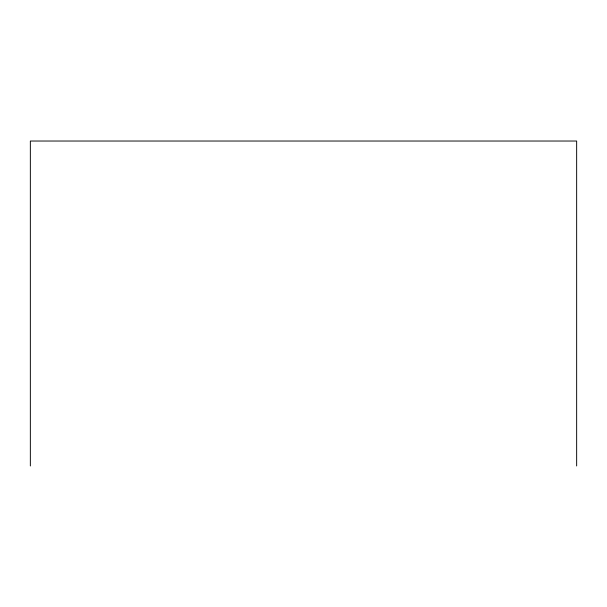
<?xml version="1.0" encoding="UTF-8"?>
<svg xmlns="http://www.w3.org/2000/svg" width="607" height="607" viewBox="0 0 607 607"><rect width="100%" height="100%" fill="white"/><g stroke="black" fill="none" stroke-linecap="round" stroke-linejoin="round"><path stroke-width="0.91" d="M576.65 465.971L576.65 141.029L30.35 141.029L30.35 465.971"/></g></svg>
